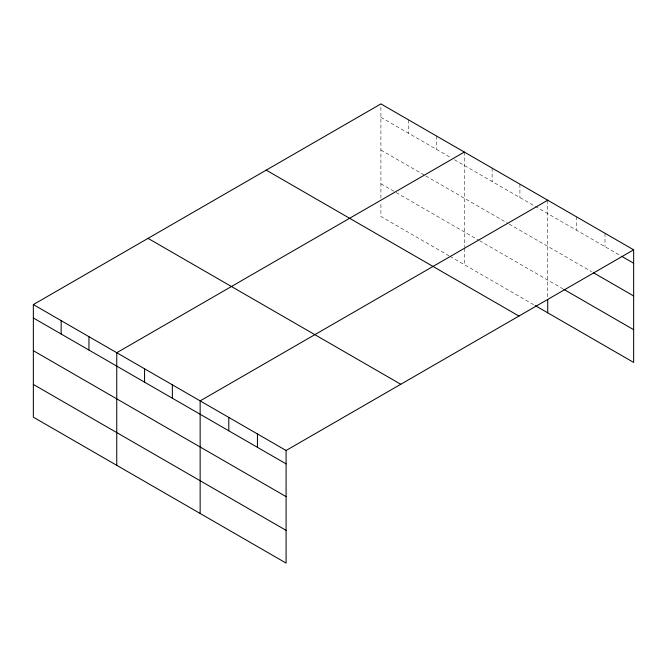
<?xml version="1.0" encoding="UTF-8"?>
<svg xmlns="http://www.w3.org/2000/svg" width="667" height="667" viewBox="0 0 667 667"><rect width="100%" height="100%" fill="white"/><g stroke="black" fill="none" stroke-linecap="round" stroke-linejoin="round"><path stroke-width="0.5" stroke-dasharray="3.33 2.5" d="M380.915 198.091L380.915 103.91M380.915 117.3L450.867 157.679M454.452 159.755L534.267 205.836M535.167 206.353L621.119 255.978M380.915 150.033L424.862 175.404M425.754 175.921L508.262 223.562M509.163 224.079L591.579 271.661M380.915 183.767L395.264 192.054M396.165 192.571L478.664 240.203M479.565 240.72L562.94 288.853M449.074 255.861L380.915 216.508L380.915 202.184M449.967 256.378L534.267 305.044M605.011 233.292L605.011 246.673M576.363 216.75L576.363 230.14M547.724 200.217L547.724 297.465M519.918 184.167L519.918 197.549M492.121 168.117L492.121 181.499M464.315 152.068L464.315 247.265M464.315 248.291L464.315 264.657M436.518 136.01L436.518 149.4M408.721 119.96L408.721 133.35"/><path stroke-width="1" d="M633.65 249.825L380.915 103.91L33.35 304.577L33.35 417.175L286.085 563.09L286.085 450.492L633.65 249.825L633.65 362.423L535.167 305.561M464.315 152.068L116.75 352.726L116.75 465.324M547.724 200.217L200.15 400.884L200.15 513.473M622.011 256.495L633.65 263.215M593.372 272.695L633.65 295.948M563.832 289.37L633.65 329.681M266.216 170.135L518.951 316.05M148.049 238.361L400.784 384.275M33.35 304.577L286.085 450.492M33.35 317.967L286.085 463.873M33.35 350.7L286.085 496.615M33.35 384.434L286.085 530.348M547.724 299.508L547.724 312.815M257.437 433.959L257.437 447.34M228.798 417.417L228.798 430.807M172.353 384.834L172.353 398.216M144.556 368.784L144.556 382.166M88.953 336.677L88.953 350.067M61.147 320.627L61.147 334.017"/></g></svg>
